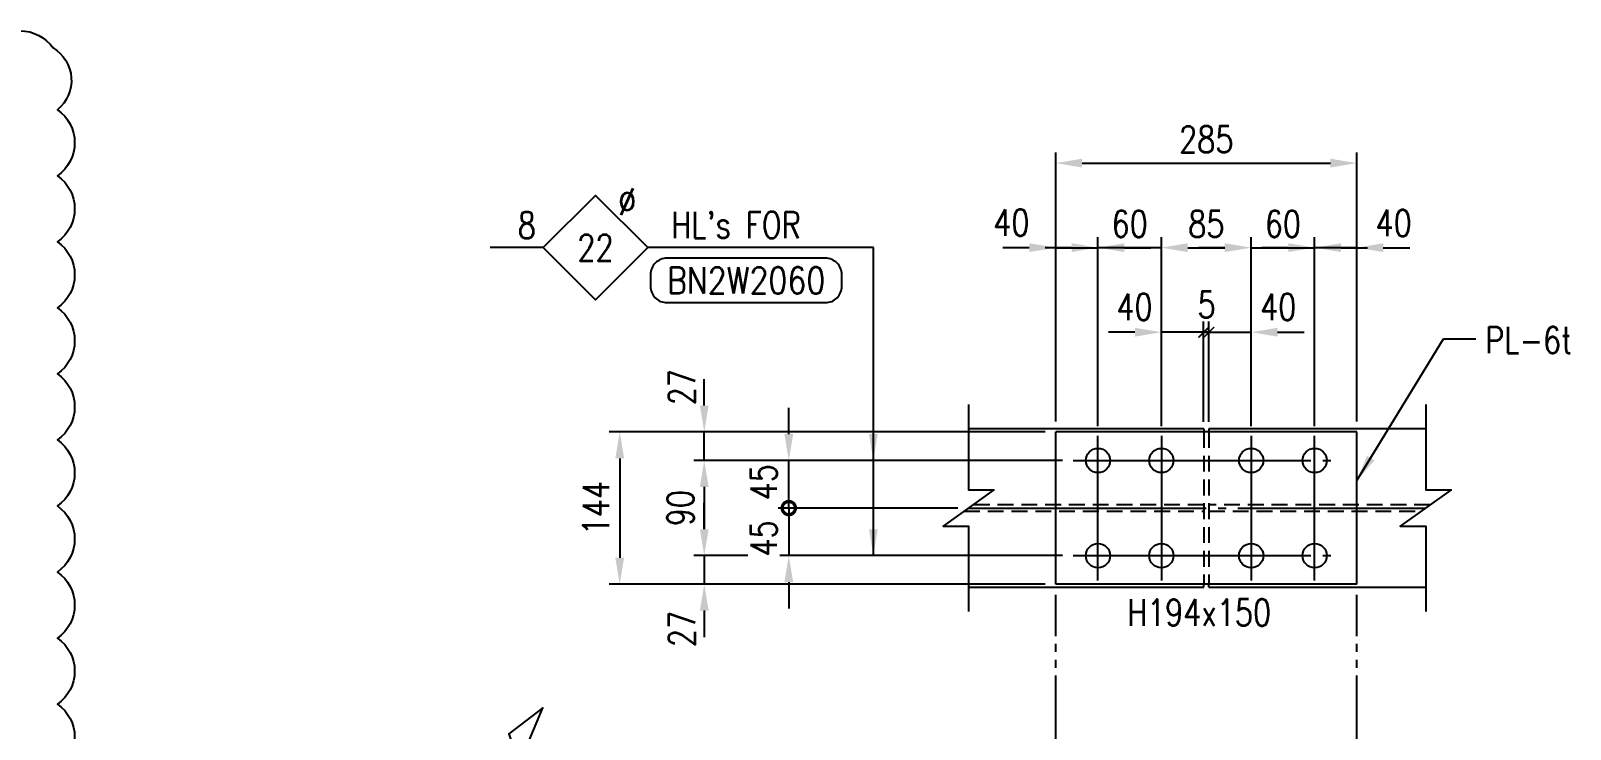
# Model space of a CAD drawing. Header units: millimetres. Extents: x 0 to 232280, y -26939 to 23794.
# Drawn here: x 75805 to 81632, y -16795 to -14151 of the extents above; entities that cross this region are included whole.
import ezdxf
from ezdxf.enums import TextEntityAlignment as Align

# ---------------------------------------------------------------- set-up
doc = ezdxf.new("R2010")
doc.units = ezdxf.units.MM
doc.header["$LTSCALE"] = 30
for name, pattern in [('JNK-CENTER', [34, 30, -1.5, 1, -1.5]), ('JNK-HIDDEN', [3, 2, -1]), ('JNK-PHANTOM', [15, 10, -1, 1, -1, 1, -1])]:
    doc.linetypes.add(name, pattern=pattern)
for name, color, linetype in [('CEN-R', 1, 'JNK-CENTER'), ('CON-C', 4, 'Continuous'), ('CON-G', 3, 'Continuous'), ('CON-W', 7, 'Continuous'), ('CON-Y', 2, 'Continuous'), ('Dim-W', 7, 'Continuous'), ('HID-Y', 2, 'JNK-HIDDEN'), ('PHA-M', 6, 'JNK-PHANTOM'), ('rev-1', 2, 'Continuous'), ('STL-OBJT', 7, 'Continuous')]:
    doc.layers.add(name, color=color, linetype=linetype)
doc.styles.add('SIMPLEX', font='simplex.shx', dxfattribs={"width": 0.8})
doc.dimstyles.new('DIM40', dxfattribs={"dimscale": 40, "dimtxt": 2.5, "dimasz": 2.5, "dimexe": 1, "dimexo": 1, "dimgap": 1, "dimtad": 1, "dimdec": 0, "dimdsep": 46, "dimtxsty": 'SIMPLEX', "dimcen": 0, "dimclrd": 7, "dimclre": 7, "dimclrt": 2, "dimadec": 1, "dimazin": 2, "dimtfac": 1, "dimtdec": 0, "dimtix": 1, "dimtmove": 2, "dimatfit": 2, "dimfxl": 1, "dimtolj": 1, "dimtzin": 0, "dimarcsym": 1})
doc.dimstyles.new('DIM40x4', dxfattribs={"dimscale": 40, "dimtxt": 2.5, "dimasz": 2.5, "dimexe": 1, "dimexo": 1, "dimgap": 1, "dimtad": 1, "dimdec": 1, "dimlfac": 0.25, "dimdsep": 46, "dimtxsty": 'SIMPLEX', "dimcen": 2.5, "dimclrd": 7, "dimclre": 7, "dimclrt": 2, "dimadec": 1, "dimazin": 2, "dimtfac": 1, "dimtdec": 1, "dimtmove": 2, "dimatfit": 3, "dimfxl": 1, "dimtfill": 1, "dimtolj": 1, "dimtzin": 0, "dimarcsym": 1})

# ---------------------------------------------------------------- blocks, each defined once
blk = doc.blocks.new('*D2872')
at = {"layer": 'DEFPOINTS', "color": 0, "transparency": 16777216}
for p in [(79844.6, -14971.9), (79684.6, -15669.5), (79844.6, -15687.6)]:
    blk.add_point(p, dxfattribs=at)
at = {"layer": 'Dim-W', "color": 7, "lineweight": -2, "transparency": 16777216}
for p, q in [((79584.6, -14971.9), (79484.6, -14971.9)), ((79684.6, -15629.5), (79684.6, -14931.9)), ((79684.6, -14971.9), (79844.6, -14971.9)), ((79844.6, -15647.6), (79844.6, -14931.9)), ((79944.6, -14971.9), (80044.6, -14971.9))]:
    blk.add_line(p, q, dxfattribs=at)
at = {"layer": 'Dim-W', "color": 7, "transparency": 16777216}
blk.add_solid([(79944.6, -14955.2), (79944.6, -14988.5), (79844.6, -14971.9)], dxfattribs=at)
at = {"layer": 'Dim-W', "color": 2, "transparency": 16777216, "insert": (79516.7, -14876.8), "char_height": 100, "attachment_point": 5, "style": 'SIMPLEX', "bg_fill": 3, "box_fill_scale": 1.1, "bg_fill_color": 256, "bg_fill_true_color": 13158600, "bg_fill_transparency": 0}
blk.add_mtext('\\A1;40', dxfattribs=at)
at = {"layer": 'Dim-W', "color": 7, "transparency": 16777216}
blk.add_solid([(79584.6, -14955.2), (79584.6, -14988.5), (79684.6, -14971.9)], dxfattribs=at)
blk = doc.blocks.new('*D2873')
at = {"layer": 'DEFPOINTS', "color": 0, "transparency": 16777216}
for p in [(79844.6, -14971.9), (80084.6, -15464.7), (79844.6, -15687.6)]:
    blk.add_point(p, dxfattribs=at)
at = {"layer": 'Dim-W', "color": 7, "lineweight": -2, "transparency": 16777216}
for p, q in [((79744.6, -14971.9), (79644.6, -14971.9)), ((79844.6, -15647.6), (79844.6, -14931.9)), ((80084.6, -14971.9), (79844.6, -14971.9)), ((80084.6, -15424.7), (80084.6, -14931.9)), ((80184.6, -14971.9), (80284.6, -14971.9))]:
    blk.add_line(p, q, dxfattribs=at)
at = {"layer": 'Dim-W', "color": 7, "transparency": 16777216}
for points in [[(79744.6, -14955.2), (79744.6, -14988.5), (79844.6, -14971.9)], [(80184.6, -14955.2), (80184.6, -14988.5), (80084.6, -14971.9)]]:
    blk.add_solid(points, dxfattribs=at)
at = {"layer": 'Dim-W', "color": 2, "transparency": 16777216, "insert": (79964.6, -14881.9), "char_height": 100, "attachment_point": 5, "style": 'SIMPLEX', "bg_fill": 3, "box_fill_scale": 1.1, "bg_fill_color": 256, "bg_fill_true_color": 13158600, "bg_fill_transparency": 0}
blk.add_mtext('\\A1;60', dxfattribs=at)
blk = doc.blocks.new('*D2874')
at = {"layer": 'DEFPOINTS', "color": 0, "transparency": 16777216}
for p in [(80424.6, -14971.9), (80084.6, -15464.7), (80424.6, -15687.6)]:
    blk.add_point(p, dxfattribs=at)
at = {"layer": 'Dim-W', "color": 7, "lineweight": -2, "transparency": 16777216}
for p, q in [((80084.6, -15424.7), (80084.6, -14931.9)), ((80184.6, -14971.9), (80324.6, -14971.9)), ((80424.6, -15647.6), (80424.6, -14931.9))]:
    blk.add_line(p, q, dxfattribs=at)
at = {"layer": 'Dim-W', "color": 7, "transparency": 16777216}
for points in [[(80184.6, -14955.2), (80184.6, -14988.5), (80084.6, -14971.9)], [(80324.6, -14955.2), (80324.6, -14988.5), (80424.6, -14971.9)]]:
    blk.add_solid(points, dxfattribs=at)
at = {"layer": 'Dim-W', "color": 2, "transparency": 16777216, "insert": (80254.6, -14881.9), "char_height": 100, "attachment_point": 5, "style": 'SIMPLEX', "bg_fill": 3, "box_fill_scale": 1.1, "bg_fill_color": 256, "bg_fill_true_color": 13158600, "bg_fill_transparency": 0}
blk.add_mtext('\\A1;85', dxfattribs=at)
blk = doc.blocks.new('*D2875')
at = {"layer": 'DEFPOINTS', "color": 0, "transparency": 16777216}
for p in [(80664.6, -14971.9), (80824.6, -15669.5), (80664.6, -15687.6)]:
    blk.add_point(p, dxfattribs=at)
at = {"layer": 'Dim-W', "color": 7, "lineweight": -2, "transparency": 16777216}
for p, q in [((80564.6, -14971.9), (80464.6, -14971.9)), ((80664.6, -15647.6), (80664.6, -14931.9)), ((80824.6, -14971.9), (80664.6, -14971.9)), ((80824.6, -15629.5), (80824.6, -14931.9)), ((80924.6, -14971.9), (81024.6, -14971.9))]:
    blk.add_line(p, q, dxfattribs=at)
at = {"layer": 'Dim-W', "color": 7, "transparency": 16777216}
blk.add_solid([(80564.6, -14955.2), (80564.6, -14988.5), (80664.6, -14971.9)], dxfattribs=at)
at = {"layer": 'Dim-W', "color": 2, "transparency": 16777216, "insert": (80963.6, -14878.8), "char_height": 100, "attachment_point": 5, "style": 'SIMPLEX', "bg_fill": 3, "box_fill_scale": 1.1, "bg_fill_color": 256, "bg_fill_true_color": 13158600, "bg_fill_transparency": 0}
blk.add_mtext('\\A1;40', dxfattribs=at)
at = {"layer": 'Dim-W', "color": 7, "transparency": 16777216}
blk.add_solid([(80924.6, -14955.2), (80924.6, -14988.5), (80824.6, -14971.9)], dxfattribs=at)
blk = doc.blocks.new('*D2876')
at = {"layer": 'DEFPOINTS', "color": 0, "transparency": 16777216}
for p in [(80664.6, -14971.9), (80424.6, -15687.6), (80664.6, -15687.6)]:
    blk.add_point(p, dxfattribs=at)
at = {"layer": 'Dim-W', "color": 7, "lineweight": -2, "transparency": 16777216}
for p, q in [((80324.6, -14971.9), (80224.6, -14971.9)), ((80424.6, -15647.6), (80424.6, -14931.9)), ((80424.6, -14971.9), (80664.6, -14971.9)), ((80664.6, -15647.6), (80664.6, -14931.9)), ((80764.6, -14971.9), (80864.6, -14971.9))]:
    blk.add_line(p, q, dxfattribs=at)
at = {"layer": 'Dim-W', "color": 7, "transparency": 16777216}
for points in [[(80324.6, -14955.2), (80324.6, -14988.5), (80424.6, -14971.9)], [(80764.6, -14955.2), (80764.6, -14988.5), (80664.6, -14971.9)]]:
    blk.add_solid(points, dxfattribs=at)
at = {"layer": 'Dim-W', "color": 2, "transparency": 16777216, "insert": (80544.6, -14881.9), "char_height": 100, "attachment_point": 5, "style": 'SIMPLEX', "bg_fill": 3, "box_fill_scale": 1.1, "bg_fill_color": 256, "bg_fill_true_color": 13158600, "bg_fill_transparency": 0}
blk.add_mtext('\\A1;60', dxfattribs=at)
blk = doc.blocks.new('*D2877')
at = {"layer": 'DEFPOINTS', "color": 0, "transparency": 16777216}
for p in [(80824.6, -14651.9), (79684.6, -15669.5), (80824.6, -15669.5)]:
    blk.add_point(p, dxfattribs=at)
at = {"layer": 'Dim-W', "color": 7, "lineweight": -2, "transparency": 16777216}
for p, q in [((79684.6, -15629.5), (79684.6, -14611.9)), ((80824.6, -15629.5), (80824.6, -14611.9)), ((79784.6, -14651.9), (80724.6, -14651.9))]:
    blk.add_line(p, q, dxfattribs=at)
at = {"layer": 'Dim-W', "color": 7, "transparency": 16777216}
for points in [[(79784.6, -14635.2), (79784.6, -14668.5), (79684.6, -14651.9)], [(80724.6, -14635.2), (80724.6, -14668.5), (80824.6, -14651.9)]]:
    blk.add_solid(points, dxfattribs=at)
at = {"layer": 'Dim-W', "color": 2, "transparency": 16777216, "insert": (80254.6, -14561.9), "char_height": 100, "attachment_point": 5, "style": 'SIMPLEX', "bg_fill": 3, "box_fill_scale": 1.1, "bg_fill_color": 256, "bg_fill_true_color": 13158600, "bg_fill_transparency": 0}
blk.add_mtext('\\A1;285', dxfattribs=at)
blk = doc.blocks.new('BOLTHOLE')
at = {"layer": 'CON-W'}
blk.add_line((25.7, 0), (9.9, 0), dxfattribs=at)
blk.add_lwpolyline([(0, 0), (4.95, 4.95), (9.9, 0), (4.95, -4.95)], close=True, dxfattribs=at)
at = {"layer": 'CON-Y', "style": 'SIMPLEX', "width": 0.8}
for s, p in [('%%C', (8.81, 3.12)), ("HL's FOR", (24.37, 0.9))]:
    blk.add_text(s, height=2.5, dxfattribs=at).set_placement(p, align=Align.RIGHT)
blk.add_attdef('4', text='', height=2.5, dxfattribs=at).set_placement((-0.69, 0.87), align=Align.RIGHT)
blk.add_attdef('22', text='', height=2.5, dxfattribs=at).set_placement((4.95, 0), align=Align.MIDDLE_CENTER)
blk = doc.blocks.new('boltmark')
at = {"layer": 'CON-Y'}
blk.add_lwpolyline([(0, -4.2), (15, -4.2, 0.414214), (16.56, -2.64), (16.56, -1.56, 0.414214), (15, 0), (0, 0, 0.414214), (-1.56, -1.56), (-1.56, -2.64, 0.414214)], format="xyb", close=True, dxfattribs=at)
at = {"layer": 'CON-G', "style": 'SIMPLEX', "width": 0.802523}
blk.add_attdef('BN2W1650', text='', height=2.5, dxfattribs=at).set_placement((0, -3.35), (15, -3.35), align=Align.FIT)
blk = doc.blocks.new('_ArchTick')
at = {"color": 0, "linetype": 'ByBlock', "const_width": 0.15}
blk.add_lwpolyline([(-0.5, -0.5), (0.5, 0.5)], dxfattribs=at)
blk = doc.blocks.new('*D2826')
at = {"layer": 'DEFPOINTS', "color": 0, "transparency": 16777216}
for p in [(80244.6, -15291.9), (80244.6, -15671.4), (80264.6, -15671.4)]:
    blk.add_point(p, dxfattribs=at)
at = {"layer": 'Dim-W', "color": 7, "lineweight": -2, "transparency": 16777216}
for p, q in [((80244.6, -15631.4), (80244.6, -15251.9)), ((80264.6, -15631.4), (80264.6, -15251.9)), ((80244.6, -15291.9), (80204.6, -15291.9)), ((80264.6, -15291.9), (80244.6, -15291.9)), ((80264.6, -15291.9), (80304.6, -15291.9))]:
    blk.add_line(p, q, dxfattribs=at)
at = {"layer": 'Dim-W', "color": 2, "transparency": 16777216, "insert": (80255.7, -15187.3), "char_height": 100, "attachment_point": 5, "style": 'SIMPLEX', "bg_fill": 3, "box_fill_scale": 1.1, "bg_fill_color": 256, "bg_fill_true_color": 13158600, "bg_fill_transparency": 0}
blk.add_mtext('\\A1;5', dxfattribs=at)
at = {"layer": 'Dim-W', "color": 7, "lineweight": -2, "transparency": 16777216, "xscale": 40, "yscale": 40, "zscale": 40}
blk.add_blockref('_ArchTick', (80244.6, -15291.9), dxfattribs=at)
at = {"layer": 'Dim-W', "color": 7, "lineweight": -2, "transparency": 16777216, "xscale": 40, "yscale": 40, "zscale": 40, "rotation": 180}
blk.add_blockref('_ArchTick', (80264.6, -15291.9), dxfattribs=at)
blk = doc.blocks.new('*D2827')
at = {"layer": 'DEFPOINTS', "color": 0, "transparency": 16777216}
for p in [(80264.6, -15291.9), (80424.6, -15291.9), (80424.6, -15575)]:
    blk.add_point(p, dxfattribs=at)
at = {"layer": 'Dim-W', "color": 7, "lineweight": -2, "transparency": 16777216}
for p, q in [((80424.6, -15535), (80424.6, -15251.9)), ((80264.6, -15291.9), (80164.6, -15291.9)), ((80264.6, -15291.9), (80424.6, -15291.9)), ((80524.6, -15291.9), (80624.6, -15291.9))]:
    blk.add_line(p, q, dxfattribs=at)
at = {"layer": 'Dim-W', "color": 2, "transparency": 16777216, "insert": (80526.8, -15196), "char_height": 100, "attachment_point": 5, "style": 'SIMPLEX', "bg_fill": 3, "box_fill_scale": 1.1, "bg_fill_color": 256, "bg_fill_true_color": 13158600, "bg_fill_transparency": 0}
blk.add_mtext('\\A1;40', dxfattribs=at)
at = {"layer": 'Dim-W', "color": 7, "transparency": 16777216}
blk.add_solid([(80524.6, -15275.2), (80524.6, -15308.5), (80424.6, -15291.9)], dxfattribs=at)
blk = doc.blocks.new('_None')
blk = doc.blocks.new('*D2828')
at = {"layer": 'DEFPOINTS', "color": 0, "transparency": 16777216}
for p in [(80084.6, -15291.9), (80244.6, -15291.9), (80084.6, -15687.8)]:
    blk.add_point(p, dxfattribs=at)
at = {"layer": 'Dim-W', "color": 7, "lineweight": -2, "transparency": 16777216}
for p, q in [((80084.6, -15647.8), (80084.6, -15251.9)), ((79984.6, -15291.9), (79884.6, -15291.9)), ((80244.6, -15291.9), (80084.6, -15291.9)), ((80244.6, -15291.9), (80344.6, -15291.9))]:
    blk.add_line(p, q, dxfattribs=at)
at = {"layer": 'Dim-W', "color": 2, "transparency": 16777216, "insert": (79982.5, -15196), "char_height": 100, "attachment_point": 5, "style": 'SIMPLEX', "bg_fill": 3, "box_fill_scale": 1.1, "bg_fill_color": 256, "bg_fill_true_color": 13158600, "bg_fill_transparency": 0}
blk.add_mtext('\\A1;40', dxfattribs=at)
at = {"layer": 'Dim-W', "color": 7, "transparency": 16777216}
blk.add_solid([(79984.6, -15275.2), (79984.6, -15308.5), (80084.6, -15291.9)], dxfattribs=at)
blk = doc.blocks.new('*D2832')
at = {"layer": 'DEFPOINTS', "color": 0, "transparency": 16777216}
for p in [(79684.6, -15669.5), (78034.3, -16245.5), (79684.6, -16245.5)]:
    blk.add_point(p, dxfattribs=at)
at = {"layer": 'Dim-W', "color": 7, "lineweight": -2, "transparency": 16777216}
for p, q in [((79644.6, -15669.5), (77994.3, -15669.5)), ((78034.3, -15769.5), (78034.3, -16145.5)), ((79644.6, -16245.5), (77994.3, -16245.5))]:
    blk.add_line(p, q, dxfattribs=at)
at = {"layer": 'Dim-W', "color": 7, "transparency": 16777216}
for points in [[(78017.6, -15769.5), (78050.9, -15769.5), (78034.3, -15669.5)], [(78017.6, -16145.5), (78050.9, -16145.5), (78034.3, -16245.5)]]:
    blk.add_solid(points, dxfattribs=at)
at = {"layer": 'Dim-W', "color": 2, "transparency": 16777216, "insert": (77944.3, -15957.5), "char_height": 100, "attachment_point": 5, "rotation": 90, "style": 'SIMPLEX', "bg_fill": 3, "box_fill_scale": 1.1, "bg_fill_color": 256, "bg_fill_true_color": 13158600, "bg_fill_transparency": 0}
blk.add_mtext('\\A1;144', dxfattribs=at)
blk = doc.blocks.new('*D2833')
at = {"layer": 'DEFPOINTS', "color": 0, "transparency": 16777216}
for p in [(79750.6, -15777.5), (78354.3, -16137.5), (79750.6, -16137.5)]:
    blk.add_point(p, dxfattribs=at)
at = {"layer": 'Dim-W', "color": 7, "lineweight": -2, "transparency": 16777216}
for p, q in [((79710.6, -15777.5), (78314.3, -15777.5)), ((78354.3, -15877.5), (78354.3, -16037.5)), ((79710.6, -16137.5), (78314.3, -16137.5))]:
    blk.add_line(p, q, dxfattribs=at)
at = {"layer": 'Dim-W', "color": 7, "transparency": 16777216}
for points in [[(78337.6, -15877.5), (78370.9, -15877.5), (78354.3, -15777.5)], [(78337.6, -16037.5), (78370.9, -16037.5), (78354.3, -16137.5)]]:
    blk.add_solid(points, dxfattribs=at)
at = {"layer": 'Dim-W', "color": 2, "transparency": 16777216, "insert": (78264.3, -15957.5), "char_height": 100, "attachment_point": 5, "rotation": 90, "style": 'SIMPLEX', "bg_fill": 3, "box_fill_scale": 1.1, "bg_fill_color": 256, "bg_fill_true_color": 13158600, "bg_fill_transparency": 0}
blk.add_mtext('\\A1;90', dxfattribs=at)
blk = doc.blocks.new('*D2834')
at = {"layer": 'DEFPOINTS', "color": 0, "transparency": 16777216}
for p in [(78354.3, -16137.5), (78354.3, -16245.5), (78354.3, -16245.5)]:
    blk.add_point(p, dxfattribs=at)
at = {"layer": 'Dim-W', "color": 7, "lineweight": -2, "transparency": 16777216}
for p, q in [((78354.3, -16037.5), (78354.3, -15937.5)), ((78354.3, -16137.5), (78354.3, -16245.5)), ((78354.3, -16345.5), (78354.3, -16445.5))]:
    blk.add_line(p, q, dxfattribs=at)
at = {"layer": 'Dim-W', "color": 7, "transparency": 16777216}
blk.add_solid([(78337.6, -16037.5), (78370.9, -16037.5), (78354.3, -16137.5)], dxfattribs=at)
at = {"layer": 'Dim-W', "color": 2, "transparency": 16777216, "insert": (78269.7, -16415.1), "char_height": 100, "attachment_point": 5, "rotation": 90, "style": 'SIMPLEX', "bg_fill": 3, "box_fill_scale": 1.1, "bg_fill_color": 256, "bg_fill_true_color": 13158600, "bg_fill_transparency": 0}
blk.add_mtext('\\A1;27', dxfattribs=at)
at = {"layer": 'Dim-W', "color": 7, "transparency": 16777216}
blk.add_solid([(78337.6, -16345.5), (78370.9, -16345.5), (78354.3, -16245.5)], dxfattribs=at)
blk = doc.blocks.new('*D2835')
at = {"layer": 'DEFPOINTS', "color": 0, "transparency": 16777216}
for p in [(78354.3, -15669.5), (78354.3, -15669.5), (78354.3, -15777.5)]:
    blk.add_point(p, dxfattribs=at)
at = {"layer": 'Dim-W', "color": 7, "lineweight": -2, "transparency": 16777216}
for p, q in [((78354.3, -15569.5), (78354.3, -15469.5)), ((78354.3, -15777.5), (78354.3, -15669.5)), ((78354.3, -15877.5), (78354.3, -15977.5))]:
    blk.add_line(p, q, dxfattribs=at)
at = {"layer": 'Dim-W', "color": 7, "transparency": 16777216}
blk.add_solid([(78337.6, -15877.5), (78370.9, -15877.5), (78354.3, -15777.5)], dxfattribs=at)
at = {"layer": 'Dim-W', "color": 2, "transparency": 16777216, "insert": (78269.7, -15499.9), "char_height": 100, "attachment_point": 5, "rotation": 90, "style": 'SIMPLEX', "bg_fill": 3, "box_fill_scale": 1.1, "bg_fill_color": 256, "bg_fill_true_color": 13158600, "bg_fill_transparency": 0}
blk.add_mtext('\\A1;27', dxfattribs=at)
at = {"layer": 'Dim-W', "color": 7, "transparency": 16777216}
blk.add_solid([(78337.6, -15569.5), (78370.9, -15569.5), (78354.3, -15669.5)], dxfattribs=at)
blk = doc.blocks.new('_DotSmall')
at = {"color": 0, "linetype": 'ByBlock', "const_width": 0.5}
blk.add_lwpolyline([(-0.0625, 0, 1), (0.0625, 0, 1)], format="xyb", close=True, dxfattribs=at)
blk = doc.blocks.new('*D2836')
at = {"layer": 'DEFPOINTS', "color": 0, "transparency": 16777216}
for p in [(79354.3, -15957.5), (78674.3, -16137.5), (79750.6, -16137.5)]:
    blk.add_point(p, dxfattribs=at)
at = {"layer": 'Dim-W', "color": 7, "lineweight": -2, "transparency": 16777216}
for p, q in [((78674.3, -15957.5), (78674.3, -15857.5)), ((79314.3, -15957.5), (78634.3, -15957.5)), ((78674.3, -15957.5), (78674.3, -16137.5)), ((79710.6, -16137.5), (78634.3, -16137.5)), ((78674.3, -16237.5), (78674.3, -16337.5))]:
    blk.add_line(p, q, dxfattribs=at)
at = {"layer": 'Dim-W', "color": 2, "transparency": 16777216, "insert": (78579.3, -16072.3), "char_height": 100, "attachment_point": 5, "rotation": 90, "style": 'SIMPLEX', "bg_fill": 3, "box_fill_scale": 1.1, "bg_fill_color": 256, "bg_fill_true_color": 13158600, "bg_fill_transparency": 0}
blk.add_mtext('\\A1;45', dxfattribs=at)
at = {"layer": 'Dim-W', "color": 7, "transparency": 16777216}
blk.add_solid([(78657.6, -16237.5), (78690.9, -16237.5), (78674.3, -16137.5)], dxfattribs=at)
at = {"layer": 'Dim-W', "color": 7, "lineweight": -2, "transparency": 16777216, "xscale": 100, "yscale": 100, "zscale": 100, "rotation": 270}
blk.add_blockref('_DotSmall', (78674.3, -15957.5), dxfattribs=at)
blk = doc.blocks.new('*D2837')
at = {"layer": 'DEFPOINTS', "color": 0, "transparency": 16777216}
for p in [(78674.3, -15777.5), (79750.6, -15777.5), (79354.3, -15957.5)]:
    blk.add_point(p, dxfattribs=at)
at = {"layer": 'Dim-W', "color": 7, "lineweight": -2, "transparency": 16777216}
for p, q in [((78674.3, -15677.5), (78674.3, -15577.5)), ((79710.6, -15777.5), (78634.3, -15777.5)), ((78674.3, -15957.5), (78674.3, -15777.5)), ((79314.3, -15957.5), (78634.3, -15957.5)), ((78674.3, -15957.5), (78674.3, -16057.5))]:
    blk.add_line(p, q, dxfattribs=at)
at = {"layer": 'Dim-W', "color": 2, "transparency": 16777216, "insert": (78579.3, -15859.7), "char_height": 100, "attachment_point": 5, "rotation": 90, "style": 'SIMPLEX', "bg_fill": 3, "box_fill_scale": 1.1, "bg_fill_color": 256, "bg_fill_true_color": 13158600, "bg_fill_transparency": 0}
blk.add_mtext('\\A1;45', dxfattribs=at)
at = {"layer": 'Dim-W', "color": 7, "transparency": 16777216}
blk.add_solid([(78657.6, -15677.5), (78690.9, -15677.5), (78674.3, -15777.5)], dxfattribs=at)
at = {"layer": 'Dim-W', "color": 7, "lineweight": -2, "transparency": 16777216, "xscale": 100, "yscale": 100, "zscale": 100, "rotation": 90}
blk.add_blockref('_DotSmall', (78674.3, -15957.5), dxfattribs=at)

msp = doc.modelspace()

# ---------------------------------------------------------------- linework, layer by layer
at = {"layer": 'CEN-R'}
for p, q in [((79844.63, -16231.47), (79844.63, -15683.47)), ((80084.63, -15683.47), (80084.63, -16231.47)), ((80424.63, -15683.47), (80424.63, -16231.47)), ((80664.63, -16231.47), (80664.63, -15683.47)), ((79750.63, -15777.47), (80758.63, -15777.47)), ((79354.27, -15957.47), (81085.13, -15957.47)), ((79750.63, -16137.47), (80758.63, -16137.47))]:
    msp.add_line(p, q, dxfattribs=at)
at = {"layer": 'CON-C'}
msp.add_lwpolyline([(77421.59, -18114.38), (77242.09, -17911.57), (77242.09, -17911.57), (77742.98, -16713.83), (77614.72, -16812.31), (77677.24, -17005.23)], dxfattribs=at)
at = {"layer": 'CON-G'}
for p, q in [((80244.63, -15657.47), (79354.27, -15657.47)), ((80824.63, -15669.47), (79684.63, -15669.47)), ((79684.63, -16245.47), (79684.63, -15669.47)), ((80244.63, -15657.47), (80244.63, -15669.47)), ((81085.13, -15657.47), (80264.63, -15657.47)), ((80264.63, -15657.47), (80264.63, -15669.47)), ((80824.63, -16245.47), (80824.63, -15669.47)), ((80824.63, -16245.47), (79684.63, -16245.47)), ((80244.63, -16257.47), (80244.63, -16245.47)), ((80264.63, -16257.47), (80264.63, -16245.47)), ((79354.27, -16257.47), (80244.63, -16257.47)), ((80264.63, -16257.47), (81085.13, -16257.47))]:
    msp.add_line(p, q, dxfattribs=at)
for centre in [(79844.63, -15777.47), (80084.63, -15777.47), (80424.63, -15777.47), (80664.63, -15777.47), (79844.63, -16137.47), (80084.63, -16137.47), (80424.63, -16137.47), (80664.63, -16137.47)]:
    msp.add_circle(centre, 46, dxfattribs=at)
at = {"layer": 'CON-W'}
msp.add_line((77744.55, -14971.87), (77544.55, -14971.87), dxfattribs=at)
for points in [[(79354.27, -15566.09), (79354.27, -15888.7), (79450.54, -15888.7), (79257.99, -16026.23), (79354.27, -16026.23), (79354.27, -16348.84)], [(81085.13, -15566.09), (81085.13, -15888.7), (81181.41, -15888.7), (80988.86, -16026.23), (81085.13, -16026.23), (81085.13, -16348.84)]]:
    msp.add_lwpolyline(points, dxfattribs=at)
at = {"layer": 'Dim-W'}
msp.add_line((78872.42, -14971.87), (78772.42, -14971.87), dxfattribs=at)
at = {"layer": 'HID-Y'}
for p, q in [((80244.63, -15669.47), (80244.63, -16245.47)), ((80264.63, -15669.47), (80264.63, -16245.47)), ((80244.63, -15945.47), (79371.07, -15945.47)), ((81101.93, -15945.47), (80264.63, -15945.47)), ((79337.47, -15969.47), (80244.63, -15969.47)), ((80264.63, -15969.47), (81068.33, -15969.47))]:
    msp.add_line(p, q, dxfattribs=at)
at = {"layer": 'PHA-M'}
msp.add_line((80824.63, -18241.75), (80824.63, -16285.47), dxfattribs=at)
at = {"layer": 'rev-1'}
msp.add_lwpolyline([(75639.55, -14216.11, -0.5205671), (75889.55, -14216.11, -0.5205671), (75906.09, -14449.57, -0.5205671), (75906.09, -14699.57, -0.5205671), (75906.09, -14949.57, -0.5205671), (75906.09, -15199.57, -0.5205671), (75906.09, -15449.57, -0.5205671), (75906.09, -15699.57, -0.5205671), (75906.09, -15949.57, -0.5205671), (75906.09, -16199.57, -0.5205671), (75906.09, -16449.57, -0.5205671), (75906.09, -16699.57, -0.5205671), (75906.09, -16949.57, -0.5205671)], format="xyb", dxfattribs=at)

# ---------------------------------------------------------------- block references
at = {"xscale": 40, "yscale": 40, "zscale": 40}
msp.add_blockref('BOLTHOLE', (77744.55, -14971.87), dxfattribs=at).add_auto_attribs({'4': '8', '22': '22'})
ref = msp.add_blockref('boltmark', (78212.93, -15011.87), dxfattribs=dict(xscale=40, yscale=40, zscale=40))
ref.add_attrib('BN2W1650', 'BN2W2060', dxfattribs={"layer": 'CON-G', "height": 100, "style": 'SIMPLEX', "width": 0.782585}).set_placement((78212.93, -15145.86), (78812.91, -15145.86), align=Align.FIT)

# ---------------------------------------------------------------- texts
at = {"layer": 'CON-Y', "style": 'SIMPLEX', "width": 0.8}
for s, p in [('PL-6t', (81309.72, -15371.79)), ('H194x150', (79954.86, -16402.68))]:
    msp.add_text(s, height=100, dxfattribs=at).set_placement(p)

# ---------------------------------------------------------------- leaders
at = {"layer": 'STL-OBJT'}
msp.add_leader([(78994.27, -15777.47), (78994.27, -14971.87), (78872.42, -14971.87)], dimstyle='DIM40', dxfattribs=at)

# ---------------------------------------------------------------- next in the draw order: dimensions: what is measured, and where the dimension line sits
at = {"layer": 'Dim-W'}
dim = msp.add_linear_dim(base=(79844.63, -14971.87), p1=(79684.63, -15669.47), p2=(79844.63, -15687.64), dimstyle='DIM40x4', dxfattribs=at)
dim.commit()
dim.dimension.update_dxf_attribs({"geometry": '*D2872', "text_midpoint": (79516.72, -14876.8), "dimtype": 160})
dim = msp.add_linear_dim(base=(80664.63, -14971.87), p1=(80824.63, -15669.47), p2=(80664.63, -15687.64), angle=180, dimstyle='DIM40x4', dxfattribs=at)
dim.commit()
dim.dimension.update_dxf_attribs({"geometry": '*D2875', "text_midpoint": (80963.65, -14878.82), "dimtype": 160})

# ---------------------------------------------------------------- next in the draw order: dimensions: what is measured, and where the dimension line sits
dim = msp.add_linear_dim(base=(79844.63, -14971.87), p1=(80084.63, -15464.68), p2=(79844.63, -15687.64), angle=180, dimstyle='DIM40x4', dxfattribs=at)
dim.commit()
dim.dimension.update_dxf_attribs({"geometry": '*D2873', "text_midpoint": (79964.63, -14881.87)})

# ---------------------------------------------------------------- next in the draw order: dimensions: what is measured, and where the dimension line sits
dim = msp.add_linear_dim(base=(80424.63, -14971.87), p1=(80084.63, -15464.68), p2=(80424.63, -15687.64), dimstyle='DIM40x4', dxfattribs=at)
dim.commit()
dim.dimension.update_dxf_attribs({"geometry": '*D2874', "text_midpoint": (80254.63, -14881.87)})

# ---------------------------------------------------------------- next in the draw order: dimensions: what is measured, and where the dimension line sits
dim = msp.add_linear_dim(base=(80664.63, -14971.87), p1=(80424.63, -15687.64), p2=(80664.63, -15687.64), dimstyle='DIM40x4', dxfattribs=at)
dim.commit()
dim.dimension.update_dxf_attribs({"geometry": '*D2876', "text_midpoint": (80544.63, -14881.87)})

# ---------------------------------------------------------------- next in the draw order: dimensions: what is measured, and where the dimension line sits
dim = msp.add_linear_dim(base=(80824.63, -14651.87), p1=(79684.63, -15669.47), p2=(80824.63, -15669.47), dimstyle='DIM40x4', dxfattribs=at)
dim.commit()
dim.dimension.update_dxf_attribs({"geometry": '*D2877', "text_midpoint": (80254.63, -14561.87)})

# ---------------------------------------------------------------- next in the draw order: dimensions: what is measured, and where the dimension line sits
dim = msp.add_linear_dim(base=(80244.63, -15291.87), p1=(80264.63, -15671.45), p2=(80244.63, -15671.45), angle=180, dimstyle='DIM40x4', override={"dimasz": 1, "dimblk1": 'ArchTick', "dimblk2": 'ArchTick', "dimsah": 1}, dxfattribs=at)
dim.commit()
dim.dimension.update_dxf_attribs({"geometry": '*D2826', "text_midpoint": (80255.69, -15187.32), "dimtype": 160})
dim = msp.add_linear_dim(base=(78034.27, -16245.47), p1=(79684.63, -15669.47), p2=(79684.63, -16245.47), angle=90, dimstyle='DIM40x4', dxfattribs=at)
dim.commit()
dim.dimension.update_dxf_attribs({"geometry": '*D2832', "text_midpoint": (77944.27, -15957.47)})

# ---------------------------------------------------------------- next in the draw order: leaders
at = {"layer": 'STL-OBJT'}
msp.add_leader([(80824.63, -15853.6), (81152.85, -15316.33), (81274.7, -15316.33)], dimstyle='DIM40', dxfattribs=at)

# ---------------------------------------------------------------- next in the draw order: dimensions: what is measured, and where the dimension line sits
at = {"layer": 'Dim-W'}
dim = msp.add_linear_dim(base=(80424.63, -15291.87), p1=(80264.63, -15291.87), p2=(80424.63, -15575.05), dimstyle='DIM40x4', override={"dimblk1": 'None', "dimsah": 1}, dxfattribs=at)
dim.commit()
dim.dimension.update_dxf_attribs({"geometry": '*D2827', "text_midpoint": (80526.8, -15196), "dimtype": 160})
dim = msp.add_linear_dim(base=(78354.27, -16137.47), p1=(79750.63, -15777.47), p2=(79750.63, -16137.47), angle=90, dimstyle='DIM40x4', dxfattribs=at)
dim.commit()
dim.dimension.update_dxf_attribs({"geometry": '*D2833', "text_midpoint": (78264.27, -15957.47)})

# ---------------------------------------------------------------- next in the draw order: dimensions: what is measured, and where the dimension line sits
dim = msp.add_linear_dim(base=(80084.63, -15291.87), p1=(80244.63, -15291.87), p2=(80084.63, -15687.77), angle=180, dimstyle='DIM40x4', override={"dimblk1": 'None', "dimsah": 1}, dxfattribs=at)
dim.commit()
dim.dimension.update_dxf_attribs({"geometry": '*D2828', "text_midpoint": (79982.46, -15196), "dimtype": 160})
dim = msp.add_linear_dim(base=(78354.27, -16245.47), p1=(78354.27, -16137.47), p2=(78354.27, -16245.47), angle=90, dimstyle='DIM40x4', dxfattribs=at)
dim.commit()
dim.dimension.update_dxf_attribs({"geometry": '*D2834', "text_midpoint": (78269.71, -16415.07), "dimtype": 160})

# ---------------------------------------------------------------- next in the draw order: leaders
at = {"layer": 'CON-G'}
msp.add_leader([(78994.27, -16137.47), (78994.27, -15777.47)], dimstyle='DIM40x4', override={"dimgap": 1, "dimtad": 0}, dxfattribs=at)

# ---------------------------------------------------------------- next in the draw order: dimensions: what is measured, and where the dimension line sits
at = {"layer": 'Dim-W'}
dim = msp.add_linear_dim(base=(78354.27, -15669.47), p1=(78354.27, -15777.47), p2=(78354.27, -15669.47), angle=270, dimstyle='DIM40x4', dxfattribs=at)
dim.commit()
dim.dimension.update_dxf_attribs({"geometry": '*D2835', "text_midpoint": (78269.71, -15499.87), "dimtype": 160})
dim = msp.add_linear_dim(base=(78674.27, -16137.47), p1=(79354.27, -15957.47), p2=(79750.63, -16137.47), angle=90, dimstyle='DIM40x4', override={"dimblk1": 'DotSmall', "dimsah": 1}, dxfattribs=at)
dim.commit()
dim.dimension.update_dxf_attribs({"geometry": '*D2836', "text_midpoint": (78579.26, -16072.35), "dimtype": 160})

# ---------------------------------------------------------------- next in the draw order: linework, layer by layer
at = {"layer": 'PHA-M'}
msp.add_line((79684.63, -18241.75), (79684.63, -16285.47), dxfattribs=at)

# ---------------------------------------------------------------- next in the draw order: dimensions: what is measured, and where the dimension line sits
at = {"layer": 'Dim-W'}
dim = msp.add_linear_dim(base=(78674.27, -15777.47), p1=(79354.27, -15957.47), p2=(79750.63, -15777.47), angle=270, dimstyle='DIM40x4', override={"dimblk1": 'DotSmall', "dimsah": 1}, dxfattribs=at)
dim.commit()
dim.dimension.update_dxf_attribs({"geometry": '*D2837', "text_midpoint": (78579.26, -15859.68), "dimtype": 160})

doc.saveas('drawing.dxf')
